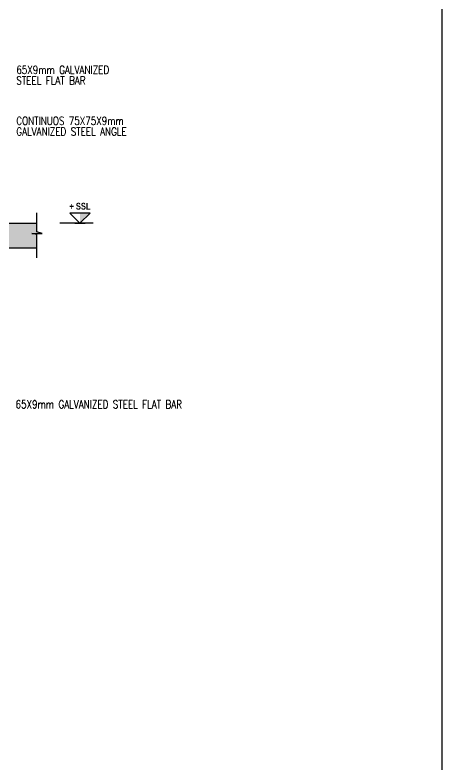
# Model space of a CAD drawing. Header units: centimetres. Extents: x -5119 to 2082, y -6603 to -947.
# Drawn here: x 1078 to 2082, y -3718 to -1958 of the extents above; entities that cross this region are included whole.
import ezdxf
from ezdxf.enums import TextEntityAlignment as Align

# ---------------------------------------------------------------- set-up
doc = ezdxf.new("R2010")
doc.units = ezdxf.units.CM
doc.header["$LTSCALE"] = 100
doc.header["$MEASUREMENT"] = 0
for name, color, linetype in [('A807-Details-Railing and Cat ladder$0$A-CONC', 5, 'Continuous'), ('A807-Details-Railing and Cat ladder$0$A-HATH-CONC', 253, 'Continuous'), ('A807-Details-Railing and Cat ladder$0$A-SYMB-LVLS', 7, 'Continuous'), ('A807-Details-Railing and Cat ladder$0$D-RAIL-WORK_03$0$A-NOTE', 3, 'Continuous'), ('A807-Details-Railing and Cat ladder$0$railiing', 7, 'Continuous'), ('SHEET', 1, 'Continuous')]:
    doc.layers.add(name, color=color, linetype=linetype)
doc.styles.add('A807-Details-Railing and Cat ladder$0$D-RAIL-WORK_03$0$NOTES', font='romans.shx', dxfattribs={"width": 0.8})
doc.styles.add('A807-Details-Railing and Cat ladder$0$ROMANS-TITLE', font='GOTHICB.TTF', dxfattribs={"width": 0.8, "height": 2.5})

# ---------------------------------------------------------------- blocks, each defined once
blk = doc.blocks.new('A807-Details-Railing and Cat ladder$0$A-LVL_EL-SEC')
at = {"layer": 'A807-Details-Railing and Cat ladder$0$A-SYMB-LVLS', "color": 5, "ltscale": 800}
blk.add_line((-150, 0), (150, 0), dxfattribs=at)
at = {"layer": 'A807-Details-Railing and Cat ladder$0$A-SYMB-LVLS'}
blk.add_lwpolyline([(-300, 300), (0, 0), (300, 300), (-300, 300)], dxfattribs=at)
blk.add_solid([(0, 300), (300, 300), (0, 0)], dxfattribs=at)
at = {"layer": 'A807-Details-Railing and Cat ladder$0$A-SYMB-LVLS', "ltscale": 800, "style": 'A807-Details-Railing and Cat ladder$0$ROMANS-TITLE', "width": 0.8}
blk.add_attdef('FLOOR-LEVEL', text='', height=200, dxfattribs=at).set_placement((0, 500), align=Align.MIDDLE)

msp = doc.modelspace()

# ---------------------------------------------------------------- hatches: boundary and pattern name
at = {"layer": 'A807-Details-Railing and Cat ladder$0$A-HATH-CONC', "ltscale": 0.8}
msp.add_hatch(color=256, dxfattribs=at).paths.add_polyline_path([(981.286, -2505.383), (1130.033, -2505.383), (1130.033, -2473.921), (1117.73, -2471.308), (1142.4, -2471.308), (1130.033, -2467.58), (1130.033, -2447.511), (981.286, -2447.511), (981.286, -2435.526), (901.381, -2435.526), (901.381, -3019.179), (981.286, -3019.179)])

# ---------------------------------------------------------------- linework, layer by layer
at = {"layer": 'A807-Details-Railing and Cat ladder$0$A-CONC'}
for p, q in [((981.286, -2447.511, 0), (1130.033, -2447.511)), ((1262.437, -2447.511, 0), (1184.015, -2447.511, 0)), ((981.286, -2505.383), (1130.033, -2505.383))]:
    msp.add_line(p, q, dxfattribs=at)
at = {"layer": 'A807-Details-Railing and Cat ladder$0$railiing', "color": 8}
msp.add_lwpolyline([(1130.033, -2528.695), (1130.033, -2473.921), (1117.73, -2471.308), (1142.4, -2471.308), (1130.033, -2467.58), (1130.033, -2423.276)], dxfattribs=at)
at = {"layer": 'SHEET', "color": 2}
msp.add_lwpolyline([(-5119.37, -6602.957), (2081.606, -6602.847), (2081.606, -946.701), (-5119.37, -946.811)], close=True, dxfattribs=at)

# ---------------------------------------------------------------- block references
at = {"layer": 'A807-Details-Railing and Cat ladder$0$A-SYMB-LVLS', "ltscale": 800, "xscale": 0.07990490912002411, "yscale": 0.07990490912002411, "zscale": 0.07990490912002411}
msp.add_blockref('A807-Details-Railing and Cat ladder$0$A-LVL_EL-SEC', (1231.103, -2447.511, 0), dxfattribs=at).add_auto_attribs({'FLOOR-LEVEL': '+ SSL'})

# ---------------------------------------------------------------- texts
at = {"layer": 'A807-Details-Railing and Cat ladder$0$D-RAIL-WORK_03$0$A-NOTE', "style": 'A807-Details-Railing and Cat ladder$0$D-RAIL-WORK_03$0$NOTES', "width": 0.8}
for s, p in [('65X9mm GALVANIZED', (1081.611, -2096.39)), ('STEEL FLAT BAR', (1081.611, -2121.56)), ('CONTINUOS 75X75X9mm', (1081.611, -2216.247)), ('GALVANIZED STEEL ANGLE', (1081.611, -2241.417))]:
    msp.add_text(s, height=18.8192, dxfattribs=at).set_placement(p)
at = {"layer": 'A807-Details-Railing and Cat ladder$0$D-RAIL-WORK_03$0$A-NOTE', "insert": (1079.868, -2882.485), "char_height": 18.8192, "width": 375.12277, "attachment_point": 7, "style": 'A807-Details-Railing and Cat ladder$0$D-RAIL-WORK_03$0$NOTES'}
msp.add_mtext('65X9mm GALVANIZED STEEL FLAT BAR', dxfattribs=at)

doc.saveas('drawing.dxf')
